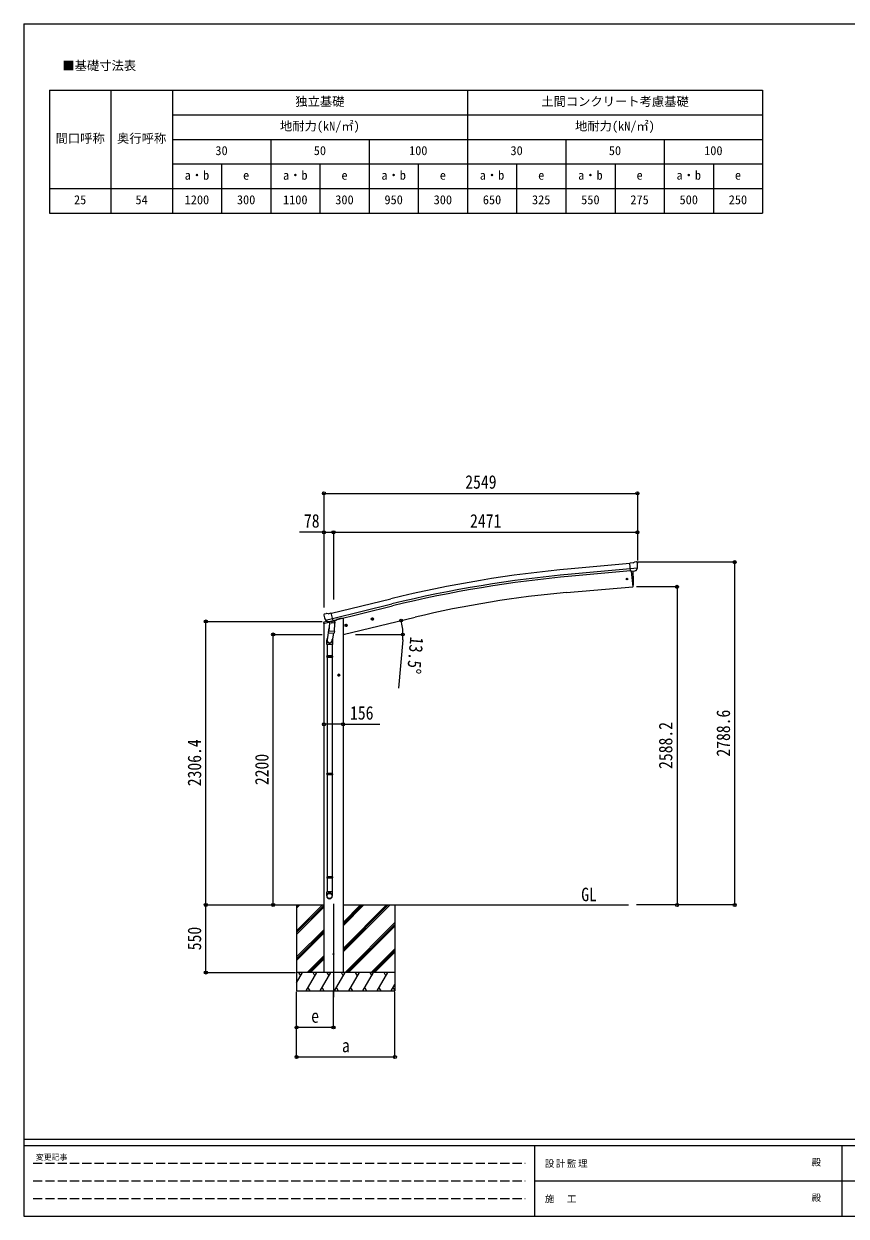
# Model space of a CAD drawing. Units: millimetres at full size, sheet at 1:25. Extents: x -6988 to 7066, y -4877 to 4823.
# Drawn here: x -6988 to -300, y -4877 to 4823 of the extents above; entities that cross this region are included whole.
import ezdxf
from ezdxf.enums import TextEntityAlignment as Align

# ---------------------------------------------------------------- set-up
doc = ezdxf.new("R2010")
doc.units = ezdxf.units.MM
doc.header["$LTSCALE"] = 25
doc.header["$PDMODE"] = 32
doc.header["$PDSIZE"] = 25
doc.linetypes.add('DASHED3', pattern=[4, 3, -1])
for name, color, linetype, lineweight in [('0-0_0', 7, 'Continuous', 9), ('0-1_本体', 4, 'Continuous', 9), ('0-2_部品', 7, 'Continuous', 9), ('0-8_PARTS2', 2, 'Continuous', 9), ('0-A_寸法', 6, 'Continuous', 9), ('0-F_PARTS1', 7, 'Continuous', 18), ('F-0_240', 7, 'Continuous', 9)]:
    doc.layers.add(name, color=color, linetype=linetype, lineweight=lineweight)
doc.styles.add('ＭＳ ゴシック', font='')
doc.styles.get('ＭＳ ゴシック').set_extended_font_data('MS Gothic')

msp = doc.modelspace()

# ---------------------------------------------------------------- linework, layer by layer
at = {"layer": '0-0_0', "color": 6}
for p, q in [((-1206.72, -2345.47), (-1206.72, 443.13)), ((-1675.73, 242.73), (-1675.73, -2345.47))]:
    msp.add_line(p, q, dxfattribs=at)
at = {"layer": '0-0_0'}
for p, q in [((-5143.76, -2345.47), (-4547.42, -2345.47)), ((-4769.67, -2345.47), (-4769.67, -3045.47)), ((-4769.67, -2556.7), (-4558.44, -2345.47)), ((-4769.67, -2372.85), (-4742.29, -2345.47)), ((-4769.67, -2358.71), (-4756.44, -2345.47)), ((-4769.67, -2570.84), (-4547.42, -2348.59)), ((-4769.67, -2584.98), (-4547.42, -2362.74)), ((-4391.92, -2345.47), (-2069.83, -2345.47)), ((-4391.92, -2727.73), (-4009.66, -2345.47)), ((-4391.92, -2699.45), (-4037.94, -2345.47)), ((-4391.92, -2713.59), (-4023.8, -2345.47)), ((-4391.92, -2515.6), (-4221.79, -2345.47)), ((-4391.92, -2501.46), (-4235.94, -2345.47)), ((-4391.92, -2487.32), (-4250.08, -2345.47)), ((-3969.67, -2345.47), (-3969.67, -3045.47)), ((-4375.82, -2895.47), (-3969.67, -2489.33)), ((-4361.67, -2895.47), (-3969.67, -2503.48)), ((-4347.53, -2895.47), (-3969.67, -2517.62)), ((-4769.67, -2768.83), (-4547.42, -2546.58)), ((-4769.67, -2782.97), (-4547.42, -2560.73)), ((-4769.67, -2797.12), (-4547.42, -2574.87)), ((-4163.68, -2895.47), (-3969.67, -2701.46)), ((-4149.54, -2895.47), (-3969.67, -2715.61)), ((-4684.18, -2895.47), (-4547.42, -2758.71)), ((-4670.04, -2895.47), (-4547.42, -2772.86)), ((-4655.9, -2895.47), (-4547.42, -2787)), ((-4135.4, -2895.47), (-3969.67, -2729.75)), ((-3969.67, -2895.47), (-4769.67, -2895.47)), ((-4769.67, -2979.3), (-4721.27, -2895.47)), ((-4736.28, -2921.45), (-4751.28, -2895.47)), ((-4692.41, -3045.47), (-4605.81, -2895.47)), ((-4620.81, -2921.45), (-4635.81, -2895.47)), ((-4576.94, -3045.47), (-4490.34, -2895.47)), ((-4505.34, -2921.45), (-4520.34, -2895.47)), ((-4461.47, -3045.47), (-4374.87, -2895.47)), ((-4389.87, -2921.45), (-4404.87, -2895.47)), ((-4346, -3045.47), (-4259.4, -2895.47)), ((-4274.4, -2921.45), (-4289.4, -2895.47)), ((-4230.53, -3045.47), (-4143.93, -2895.47)), ((-4173.93, -2895.47), (-4158.93, -2921.45)), ((-4115.06, -3045.47), (-4028.45, -2895.47)), ((-4043.46, -2921.45), (-4058.46, -2895.47)), ((-3999.59, -3045.47), (-3969.67, -2993.66)), ((-4769.67, -3045.47), (-3969.67, -3045.47)), ((-4677.41, -3019.49), (-4662.41, -3045.47)), ((-4561.94, -3019.49), (-4546.94, -3045.47)), ((-4446.47, -3019.49), (-4431.47, -3045.47)), ((-4331, -3019.49), (-4316, -3045.47)), ((-4215.53, -3019.49), (-4200.53, -3045.47)), ((-4100.06, -3019.49), (-4085.06, -3045.47)), ((-3984.59, -3019.49), (-3969.59, -3045.47))]:
    msp.add_line(p, q, dxfattribs=at)
at = {"layer": '0-1_本体'}
for p, q in [((-2060.05, 432.33), (-2537.36, 389.05)), ((-2056.29, 389.34), (-2533.47, 346.07)), ((-2054.82, 372.56), (-2531.95, 329.3)), ((-2047.6, 370.35), (-2036.43, 242.74)), ((-2574.38, 195.68), (-2036.43, 242.74)), ((-4486.9, 28.12), (-4004.03, 145.6)), ((-4476.83, -13.85), (-3993.82, 103.67)), ((-4472.9, -30.22), (-3989.84, 87.3)), ((-4546.92, -55.18), (-4546.92, -2895.47)), ((-4411.42, -15.47), (-4444.93, -23.52)), ((-4391.42, -15.47), (-4411.42, -15.47)), ((-4391.42, -145.47), (-3805.75, -4.86)), ((-4391.42, -15.47), (-4391.42, -2895.47))]:
    msp.add_line(p, q, dxfattribs=at)
at = {"layer": '0-1_本体', "color": 6}
msp.add_line((-4391.42, -875.65), (-4547.42, -875.65), dxfattribs=at)
at = {"layer": '0-1_本体'}
for centre, radius, start, end in [((-1632.66, -9600.87), 10030.81, 95.17465, 103.67464), ((-1632.66, -9600.87), 9987.65, 95.17465, 103.67464), ((-1632.66, -9600.87), 9970.81, 95.17465, 103.67464), ((-1840.76, -8189.64), 8417.35, 95.00001, 103.5)]:
    msp.add_arc(centre, radius, start, end, dxfattribs=at)
at = {"layer": '0-2_部品'}
for p, q in [((-2033.67, 436.78), (-2060.23, 434.46)), ((-2054.58, 369.79), (-2060.23, 434.46)), ((-1997.37, 394.49), (-2056.29, 389.34)), ((-2033.67, 436.78), (-2021.95, 443.55)), ((-2007.05, 445.13), (-2020.71, 443.94)), ((-2008.62, 375), (-1997.69, 393.94)), ((-1997.91, 439.38), (-2003.39, 443.98)), ((-1996.85, 437.34), (-1996.73, 436)), ((-2044.61, 370.67), (-2054.58, 369.79)), ((-2047.6, 370.4), (-2036.44, 242.8)), ((-2011.01, 373.61), (-2018.71, 372.93)), ((-2036.44, 242.8), (-2034.38, 243.05)), ((-4548.86, 12.54), (-4548.58, 11.39)), ((-4544.64, 21.11), (-4548.5, 14.82)), ((-4541.55, 23.36), (-4528.36, 26.53)), ((-4513.8, 23.85), (-4527.06, 26.55)), ((-4513.8, 23.85), (-4487.87, 30.08)), ((-4549.99, -55.79), (-4507.28, -45.54)), ((-4549.99, -48.9), (-4549.99, -55.79)), ((-4521.48, -39.69), (-4547.69, -45.99)), ((-4534.81, -27.77), (-4477.3, -13.96)), ((-4517.95, -42.68), (-4534.33, -28.19)), ((-4506.36, -92.2), (-4522.27, -188.37)), ((-4515.25, -43.24), (-4507.73, -41.44)), ((-4514.41, -43.14), (-4512.88, -42.77)), ((-4512.88, -42.77), (-4476.18, -33.96)), ((-4511.04, -43), (-4511.09, -43.74)), ((-4510.34, -44.78), (-4484.52, -51.22)), ((-4503.42, -50.13), (-4508.09, -116.96)), ((-4457.73, -53.32), (-4503.42, -50.13)), ((-4501.64, -46.95), (-4501.87, -50.23)), ((-4482.13, -35.78), (-4483.15, -50.39)), ((-4476.18, -33.96), (-4474.65, -33.59)), ((-4473.09, -31.49), (-4472.15, -31.55)), ((-4472.15, -31.55), (-4458.83, -46.87)), ((-4468.16, -36.15), (-4449.27, -31.61)), ((-4462.41, -120.16), (-4457.73, -53.32)), ((-4458.83, -46.87), (-4459.28, -53.21)), ((-4445.43, -23.44), (-4445.43, -26.75)), ((-4377.11, -73.01), (-4357.67, -68.34)), ((-4372.56, -65.23), (-4374.69, -72.43)), ((-4365.26, -63.48), (-4372.56, -65.23)), ((-4365.06, -80.4), (-4369.72, -60.95)), ((-4360.09, -68.93), (-4365.26, -63.48)), ((-4362.22, -76.12), (-4360.09, -68.93)), ((-4163.19, -21.65), (-4143.75, -16.99)), ((-4158.64, -13.88), (-4160.77, -21.07)), ((-4151.34, -12.12), (-4158.64, -13.88)), ((-4151.13, -29.04), (-4155.8, -9.6)), ((-4146.17, -17.57), (-4151.34, -12.12)), ((-4148.3, -24.76), (-4146.17, -17.57)), ((-4524.42, -225.53), (-4524.42, -191.18)), ((-4508.95, -129.43), (-4508.08, -116.96)), ((-4508.56, -130.79), (-4508.56, -130.79)), ((-4462.41, -120.16), (-4508.09, -116.96)), ((-4507.11, -131.57), (-4465.41, -134.48)), ((-4470.84, -134.1), (-4481.57, -197.69)), ((-4478.42, -190.87), (-4478.42, -225.53)), ((-4462.42, -120.16), (-4463.31, -132.85)), ((-4478.42, -225.53), (-4524.42, -225.53)), ((-4522.42, -225.53), (-4522.42, -319.53)), ((-4480.42, -225.53), (-4480.42, -319.53)), ((-4524.42, -321.53), (-4523.42, -319.53)), ((-4478.42, -321.53), (-4524.42, -321.53)), ((-4478.42, -329.53), (-4524.42, -329.53)), ((-4479.42, -319.53), (-4523.42, -319.53)), ((-4479.42, -331.53), (-4523.42, -331.53)), ((-4522.42, -331.53), (-4522.42, -1275.72)), ((-4480.42, -331.53), (-4480.42, -1275.72)), ((-4478.42, -321.53), (-4479.42, -319.53)), ((-4478.42, -329.53), (-4479.42, -331.53)), ((-4478.42, -321.53), (-4478.42, -329.53)), ((-4415.92, -475.59), (-4435.92, -475.59)), ((-4425.92, -468.09), (-4432.42, -471.84)), ((-4432.42, -471.84), (-4432.42, -479.34)), ((-4432.42, -479.34), (-4425.92, -483.1)), ((-4425.92, -485.59), (-4425.92, -465.59)), ((-4419.42, -471.84), (-4425.92, -468.09)), ((-4524.42, -1277.72), (-4523.42, -1275.72)), ((-4478.42, -1277.72), (-4524.42, -1277.72)), ((-4478.42, -1285.72), (-4524.42, -1285.72)), ((-4479.42, -1275.72), (-4523.42, -1275.72)), ((-4479.42, -1287.72), (-4523.42, -1287.72)), ((-4522.42, -1287.72), (-4522.42, -2115.9)), ((-4480.42, -1287.72), (-4480.42, -2115.9)), ((-4478.42, -1277.72), (-4479.42, -1275.72)), ((-4478.42, -1285.72), (-4479.42, -1287.72)), ((-4478.42, -1277.72), (-4478.42, -1285.72)), ((-4524.42, -2117.9), (-4523.42, -2115.9)), ((-4478.42, -2117.9), (-4524.42, -2117.9)), ((-4478.42, -2125.9), (-4524.42, -2125.9)), ((-4479.42, -2115.9), (-4523.42, -2115.9)), ((-4479.42, -2127.9), (-4523.42, -2127.9)), ((-4522.42, -2127.9), (-4522.42, -2237.9)), ((-4480.42, -2127.9), (-4480.42, -2237.9)), ((-4478.42, -2117.9), (-4479.42, -2115.9)), ((-4478.42, -2125.9), (-4479.42, -2127.9)), ((-4478.42, -2117.9), (-4478.42, -2125.9)), ((-4524.42, -2272.05), (-4524.42, -2237.9)), ((-4478.42, -2237.9), (-4524.42, -2237.9)), ((-4478.42, -2272.05), (-4478.42, -2237.9))]:
    msp.add_line(p, q, dxfattribs=at)
for points in [[(-1997.3, 395.12), (-1997.58, 394.14), (-1997.69, 393.94)], [(-2044.61, 370.67), (-2044.34, 370.6), (-2018.97, 372.82), (-2018.71, 372.93)], [(-4482.44, -35.37), (-4472.72, -33.04), (-4487.87, 30.08)], [(-4535.08, -27.19), (-4534.49, -28.03), (-4534.33, -28.19)], [(-4482.44, -35.37), (-4482.68, -35.52), (-4507.45, -41.47), (-4507.73, -41.44)], [(-4374.69, -72.43), (-4369.52, -77.87), (-4362.22, -76.12)], [(-4160.77, -21.07), (-4155.6, -26.52), (-4148.3, -24.76)], [(-4524.42, -321.53), (-4524.42, -329.53), (-4523.42, -331.53)], [(-4425.92, -483.1), (-4419.42, -479.34), (-4419.42, -471.84)], [(-4524.42, -1277.72), (-4524.42, -1285.72), (-4523.42, -1287.72)], [(-4524.42, -2117.9), (-4524.42, -2125.9), (-4523.42, -2127.9)]]:
    msp.add_lwpolyline(points, dxfattribs=at)
for centre, radius in [((-2082.13, 306.06), 6.5), ((-4367.39, -70.68), 8.5), ((-4367.39, -70.68), 7.7), ((-4367.39, -70.68), 6.5), ((-4153.47, -19.32), 8.5), ((-4153.47, -19.32), 7.7), ((-4153.47, -19.32), 6.5), ((-4425.92, -475.59), 8.5), ((-4425.92, -475.59), 7.7), ((-4425.92, -475.59), 6.5)]:
    msp.add_circle(centre, radius, dxfattribs=at)
at = {"layer": '0-2_部品', "color": 4}
msp.add_circle((-4469.42, -2745.47), 4.5, dxfattribs=at)
at = {"layer": '0-2_部品'}
for centre, radius, start, end in [((-2020.45, 440.95), 3, 95, 120), ((-2006.61, 440.15), 5, 50.00648, 94.99352), ((-2198.36, 418.36), 202.4, 353.4085, 5), ((-2930.21, 298.62), 900, 356.63919, 4.64986), ((-2034.75, 246.03), 3, 277, 356.63919), ((-4351.78, 58.64), 202.4, 193.5, 205.09125), ((-4540.38, 18.5), 5, 103.5, 148.5), ((-4527.66, 23.61), 3, 78.5, 103.5), ((-4546.99, -48.9), 3, 103.5, 180), ((-4514.53, -42.65), 0.5, 248.23754, 283.5), ((-4511.54, -42.96), 0.5, 356, 103.5), ((-4510.1, -43.81), 1, 176, 256), ((-4484.17, -50.25), 1.03, 250.03897, 351.96569), ((-4481.53, -35.86), 0.604, 100.59842, 172.20595), ((-4474.76, -33.11), 0.5, 283.5, 318.76246), ((-4450.43, -26.75), 5, 283.5, 0), ((-4494.42, -191.18), 30, 177.45142, 180), ((-4507.01, -129.6), 1.95, 175.04017, 217.47766), ((-4506.97, -129.57), 2, 217.40962, 266), ((-4465.27, -132.49), 2, 266, 349.46843)]:
    msp.add_arc(centre, radius, start, end, dxfattribs=at)
for centre, major_axis, ratio, start_param, end_param in [((-1992.52, 441.38), (-15.35, 3.44), 0.101033, 5.9751426, 5.9753737), ((-1999.84, 437.08), (2.71, -1.31), 0.997474, 0.5366567, 1.3225652), ((-2011.28, 376.6), (1.62, -2.54), 0.997631, 5.8041905, 5.8929484), ((-2011.35, 376.71), (-3.5, 2.17), 0.650902, 2.1145521, 2.1873627), ((-2011.22, 376.51), (1.62, -2.54), 0.997631, 5.965759, 6.7621801), ((-4545.94, 13.25), (-1.57, -2.57), 0.99628, 4.712389, 5.4996506), ((-4515.97, -40.42), (-0.73, -2.92), 0.997631, 5.8041905, 6.6006116), ((-4515.91, -40.2), (2.63, 3.16), 0.650902, 4.0958226, 4.1686332), ((-4515.94, -40.32), (-0.73, -2.92), 0.997631, 0.3902369, 0.4789948), ((-4501.43, -190.87), (23, 0), 0.996195, 2.5560258, 6.5663028), ((-4501.43, -190.87), (21, 0), 0.996195, 2.9349147, 5.9512394), ((-4501.42, -2270.3), (-23, 0), 0.996195, 3.1415927, 6.2831853), ((-4501.42, -2272.05), (-23, 0), 0.996195, 3.1415927, 6.2831853), ((-4501.42, -2272.05), (0, -23.43), 0.981806, 4.712389, 7.8539816)]:
    msp.add_ellipse(centre, major_axis=major_axis, ratio=ratio, start_param=start_param, end_param=end_param, dxfattribs=at)
msp.add_ellipse((-4501.42, -2272.05), major_axis=(21, 0), ratio=0.996195, dxfattribs=at)
at = {"layer": '0-8_PARTS2'}
msp.add_line((-4469.42, -2336.26), (-4469.42, -3095.47), dxfattribs=at)
at = {"layer": '0-A_寸法'}
for p, q in [((-4547.42, 1002.89), (-1998.42, 1002.89)), ((-1998.42, 1002.89), (-1998.42, 686.27)), ((-4547.42, 686.27), (-4547.42, 74.04)), ((-4547.42, 686.27), (-4469.42, 686.27)), ((-4469.42, 686.27), (-4469.42, 138.41)), ((-4469.42, 686.27), (-1998.42, 686.27)), ((-1998.42, 686.27), (-1998.42, 457.26)), ((-1206.72, 443.13), (-2004.56, 443.13)), ((-1675.73, 242.73), (-2004.56, 242.73)), ((-5508, -2345.47), (-5508, -39.07)), ((-5508, -39.07), (-4562.92, -39.07)), ((-4960.03, -2345.47), (-4960.03, -145.47)), ((-4960.03, -145.47), (-4562.92, -145.47)), ((-4290.92, -145.47), (-3904.07, -145.47)), ((-3906.92, -187.93), (-3941.29, -580.43)), ((-4391.42, -875.65), (-4091.42, -875.65)), ((-5508, -2345.47), (-4779.89, -2345.47)), ((-5508, -2895.47), (-5508, -2345.47)), ((-1675.73, -2345.47), (-2004.56, -2345.47)), ((-1206.72, -2345.47), (-1675.73, -2345.47)), ((-5508, -2895.47), (-4779.89, -2895.47)), ((-4769.67, -3581.84), (-4769.67, -3052.89)), ((-4769.67, -3341.86), (-4769.67, -3052.89)), ((-4469.42, -3341.86), (-4469.42, -3052.89)), ((-3969.67, -3581.84), (-3969.67, -3052.89)), ((-4469.42, -3341.86), (-4769.67, -3341.86)), ((-4769.67, -3581.84), (-3969.67, -3581.84))]:
    msp.add_line(p, q, dxfattribs=at)
msp.add_lwpolyline([(-4547.42, 1002.89), (-4547.42, 686.27), (-4747.42, 686.27)], dxfattribs=at)
for centre in [(-3918.52, -31.82), (-3905.07, -145.47)]:
    msp.add_circle(centre, 10.62, dxfattribs=at)
for start, end in [(0, 13.5), (354.99678, 0)]:
    msp.add_arc((-4391.92, -145.47), 486.86, start, end, dxfattribs=at)
for p in [(-4547.42, 1002.89), (-1998.42, 1002.89), (-4547.42, 686.27), (-4469.42, 686.27), (-1998.42, 686.27), (-1206.72, 443.13), (-1675.73, 242.73), (-5508, -39.07), (-4960.03, -145.47), (-4547.42, -875.65), (-4391.42, -875.65), (-5508, -2345.47), (-4960.03, -2345.47), (-1675.73, -2345.47), (-1206.72, -2345.47), (-5508, -2895.47), (-4769.67, -3341.86), (-4469.42, -3341.86), (-4769.67, -3581.84), (-3969.67, -3581.84)]:
    msp.add_point(p, dxfattribs=at)
at = {"layer": '0-F_PARTS1'}
for p, q in [((-6780.11, 4282.85), (-980.11, 4282.85)), ((-6780.11, 4282.85), (-6780.11, 3282.85)), ((-6280.11, 4282.85), (-6280.11, 3282.85)), ((-3380.11, 4282.85), (-3380.11, 3282.85)), ((-5780.11, 4082.85), (-980.11, 4082.85)), ((-5780.11, 3882.85), (-980.11, 3882.85)), ((-2580.11, 3882.85), (-2580.11, 3282.85)), ((-5780.11, 3682.85), (-980.11, 3682.85)), ((-2180.11, 3682.85), (-2180.11, 3282.85)), ((-1380.11, 3682.85), (-1380.11, 3282.85))]:
    msp.add_line(p, q, dxfattribs=at)
for points in [[(-5780.11, 4282.85), (-5780.11, 4082.85), (-5780.11, 3482.85), (-5780.11, 3282.85)], [(-980.11, 4282.85), (-980.11, 3682.85), (-980.11, 3282.85)], [(-4980.11, 3882.85), (-4980.11, 3682.85), (-4980.11, 3282.85)], [(-4180.11, 3882.85), (-4180.11, 3682.85), (-4180.11, 3282.85)], [(-1780.11, 3882.85), (-1780.11, 3482.85), (-1780.11, 3282.85)], [(-5380.11, 3682.85), (-5380.11, 3482.85), (-5380.11, 3282.85)], [(-4580.11, 3682.85), (-4580.11, 3482.85), (-4580.11, 3282.85)], [(-3780.11, 3682.85), (-3780.11, 3482.85), (-3780.11, 3282.85)], [(-2980.11, 3682.85), (-2980.11, 3482.85), (-2980.11, 3282.85)], [(-6780.11, 3482.85), (-5780.11, 3482.85), (-980.11, 3482.85)], [(-6780.11, 3282.85), (-6280.11, 3282.85), (-3380.11, 3282.85), (-1780.11, 3282.85), (-980.11, 3282.85)]]:
    msp.add_lwpolyline(points, dxfattribs=at)
at = {"layer": 'F-0_240', "color": 5}
for p, q in [((-6987.88, 4822.79), (-6987.88, -4877.21)), ((-6987.88, 4822.79), (6712.12, 4822.79)), ((-6987.88, -4252.21), (6712.12, -4252.21)), ((-6987.88, -4302.21), (4489.82, -4302.21)), ((-2835.18, -4302.21), (-2835.18, -4877.21)), ((-335.18, -4302.21), (-335.18, -4877.21)), ((-2835.18, -4589.71), (2289.82, -4589.71)), ((-6987.88, -4877.21), (6712.12, -4877.21))]:
    msp.add_line(p, q, dxfattribs=at)
at = {"layer": 'F-0_240', "color": 4, "linetype": 'DASHED3'}
for p, q in [((-6912.88, -4445.96), (-2910.18, -4445.96)), ((-6912.88, -4589.71), (-2910.18, -4589.71)), ((-6912.88, -4733.46), (-2910.18, -4733.46))]:
    msp.add_line(p, q, dxfattribs=at)

# ---------------------------------------------------------------- texts
at = {"layer": '0-0_0', "style": 'ＭＳ ゴシック', "width": 0.85}
msp.add_text('GL', height=110, dxfattribs=at).set_placement((-2454.73, -2347.91), align=Align.BOTTOM_LEFT)
at = {"layer": '0-A_寸法', "color": 7, "style": 'ＭＳ ゴシック', "width": 0.85}
for s, p in [('2549', (-3397.92, 1007.89)), ('78', (-4709.92, 691.27)), ('2471', (-3358.92, 691.27)), ('156', (-4335.17, -870.65)), ('e', (-4650.92, -3336.86)), ('a', (-4400.92, -3576.84))]:
    msp.add_text(s, height=110, dxfattribs=at).set_placement(p, align=Align.BOTTOM_LEFT)
for s, rotation, p in [('13.5°', 264.997, (-3877.94, -157.85)), ('2788.6', 90, (-1211.72, -1138.67)), ('2588.2', 90, (-1680.73, -1238.87)), ('2306.4', 90, (-5513, -1379.77)), ('2200', 90, (-4965.03, -1370.47)), ('550', 90, (-5513, -2714.22))]:
    msp.add_text(s, height=110, rotation=rotation, dxfattribs=at).set_placement(p, align=Align.BOTTOM_LEFT)
at = {"layer": '0-F_PARTS1', "style": 'ＭＳ ゴシック'}
for s, p in [('■基礎寸法表', (-6674.81, 4424.28)), ('独立基礎', (-4780.11, 4132.85)), ('土間コンクリート考慮基礎', (-2780.11, 4132.85)), ('地耐力(kN/㎡)', (-4905.11, 3932.85)), ('地耐力(kN/㎡)', (-2505.11, 3932.85)), ('間口呼称', (-6730.11, 3832.85)), ('奥行呼称', (-6230.11, 3832.85)), ('30', (-5430.11, 3732.85)), ('50', (-4630.11, 3732.85)), ('100', (-3855.11, 3732.85)), ('30', (-3030.11, 3732.85)), ('50', (-2230.11, 3732.85)), ('100', (-1455.11, 3732.85)), ('a・b', (-5680.11, 3532.85)), ('e', (-5205.11, 3532.85)), ('a・b', (-4880.11, 3532.85)), ('e', (-4405.11, 3532.85)), ('a・b', (-4080.11, 3532.85)), ('e', (-3605.11, 3532.85)), ('a・b', (-3280.11, 3532.85)), ('e', (-2805.11, 3532.85)), ('a・b', (-2480.11, 3532.85)), ('e', (-2005.11, 3532.85)), ('a・b', (-1680.11, 3532.85)), ('e', (-1205.11, 3532.85)), ('25', (-6580.11, 3332.85)), ('54', (-6080.11, 3332.85)), ('1200', (-5680.11, 3332.85)), ('300', (-5255.11, 3332.85)), ('1100', (-4880.11, 3332.85)), ('300', (-4455.11, 3332.85)), ('950', (-4055.11, 3332.85)), ('300', (-3655.11, 3332.85)), ('650', (-3255.11, 3332.85)), ('325', (-2855.11, 3332.85)), ('550', (-2455.11, 3332.85)), ('275', (-2055.11, 3332.85)), ('500', (-1655.11, 3332.85)), ('250', (-1255.11, 3332.85))]:
    msp.add_text(s, height=73.31, dxfattribs=at).set_placement(p, align=Align.BOTTOM_LEFT)
at = {"layer": 'F-0_240', "style": 'ＭＳ ゴシック'}
for s, height, p in [('変更記事', 45.82, (-6890.19, -4433.46)), ('殿', 54.99, (-581.6, -4483.46)), ('殿', 54.99, (-581.6, -4770.96))]:
    msp.add_text(s, height=height, dxfattribs=at).set_placement(p, align=Align.BOTTOM_LEFT)
at = {"layer": 'F-0_240', "char_height": 54.99, "attachment_point": 7, "style": 'ＭＳ ゴシック'}
for s, insert in [('\\T1.17;設計監理', (-2750.74, -4483.46)), ('\\T1.17;施\u3000工', (-2750.74, -4770.96))]:
    msp.add_mtext(s, dxfattribs=dict(at, insert=insert))

doc.saveas('drawing.dxf')
